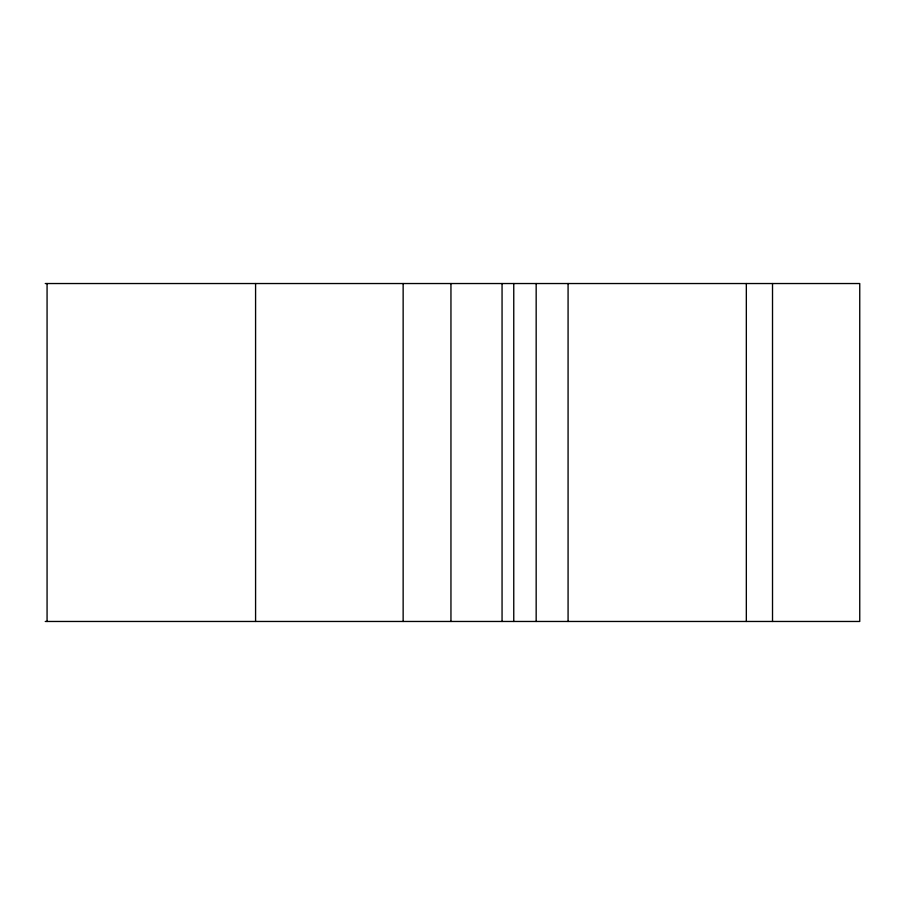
<?xml version="1.0" encoding="UTF-8"?>
<svg xmlns="http://www.w3.org/2000/svg" width="905" height="905" viewBox="0 0 905 905"><rect width="100%" height="100%" fill="white"/><g stroke="black" fill="none" stroke-linecap="round" stroke-linejoin="round"><path stroke-width="1.36" d="M45.25 283.536L859.75 283.536L859.75 621.464L45.25 621.464M772.519 283.536L772.519 621.464M746.331 283.536L746.331 621.464M568.08 283.536L568.08 621.464M536.167 283.536L536.167 621.464M513.757 283.536L513.757 621.464M502.06 283.536L502.06 621.464M450.95 283.536L450.95 621.464M403.144 283.536L403.144 621.464M255.583 283.536L255.583 621.464M47.071 283.536L47.071 621.464"/></g></svg>
